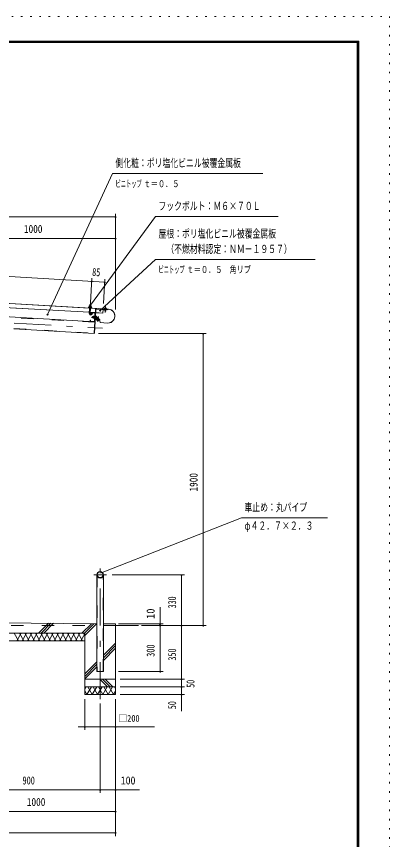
# Model space of a CAD drawing. Units: millimetres, scale not verified. Extents: x -22383 to 22384, y -10500 to 10500.
# Drawn here: x 16310 to 22384, y -2887 to 10500 of the extents above; entities that cross this region are included whole.
import ezdxf
from ezdxf.enums import TextEntityAlignment as Align

# ---------------------------------------------------------------- set-up
doc = ezdxf.new("R2010")
doc.units = ezdxf.units.MM
doc.header["$LTSCALE"] = 50
for name, pattern in [('USER2', [10, 4, -6]), ('USER3', [24, 12, -5, 2, -5]), ('USER4', [3, 0.5, -2.5])]:
    doc.linetypes.add(name, pattern=pattern)
for name, color, linetype, lineweight in [('0-6_2-0BOLD', 7, 'Continuous', 18), ('0-7_2-1HIDDEN', 3, 'USER2', 18), ('0-8_2-2CENTER', 3, 'USER3', 18), ('0-9_2-4THIN', 4, 'Continuous', 18), ('0-A_2-5DIM', 3, 'Continuous', 18), ('0-B_2-6HATCH', 2, 'Continuous', 18), ('0-C_F-F', 5, 'Continuous', 18), ('0-D_F-E_J_ADD', 5, 'USER4', 18)]:
    doc.layers.add(name, color=color, linetype=linetype, lineweight=lineweight)
doc.styles.add('ＭＳ ゴシック', font='')
doc.styles.get('ＭＳ ゴシック').set_extended_font_data('MS Gothic')

msp = doc.modelspace()

# ---------------------------------------------------------------- linework, layer by layer
at = {"layer": '0-6_2-0BOLD'}
for p, q in [((13037.52, 6013.78), (17807.1, 5738.77)), ((13053.67, 6011.6), (17770.84, 5739.61)), ((17496.46, 5687.81), (14842.75, 5840.83)), ((17481.23, 5765.67), (17537.39, 5762.43)), ((17501.93, 5777.15), (17502.67, 5789.94)), ((17518.88, 5789), (17518.14, 5776.21)), ((17583.61, 5532.54), (14738.34, 5696.59)), ((17500.35, 5755.2), (17495.31, 5667.91)), ((17498.95, 5731.03), (17515.8, 5730.06)), ((17512.16, 5666.94), (17517.2, 5754.23)), ((17513.31, 5686.84), (17592.24, 5682.29)), ((17592.24, 5682.28), (17517.36, 5686.6)), ((17520.9, 5678.38), (17519.92, 5661.41)), ((17584.02, 5678.75), (17525.12, 5682.14)), ((17527.89, 5646.51), (17545.3, 5655.27)), ((17572.62, 5342.11), (17595.38, 5736.7)), ((17587.79, 5674.52), (17580.07, 5540.75)), ((17603.36, 5736.25), (17580.91, 5346.88)), ((17590.8, 5657.32), (17598.79, 5656.86)), ((17720.92, 5742.49), (17720.99, 5743.73)), ((17749.21, 5712.32), (17750.41, 5732.77)), ((17751.54, 5747.24), (17752.05, 5755.96)), ((17766.46, 5755.12), (17765.95, 5746.39)), ((17575.85, 5536.98), (17516.94, 5540.38)), ((17553.16, 5599.39), (17554.31, 5619.36)), ((17559.92, 5599.62), (17574.4, 5598.79)), ((17575.48, 5617.52), (17561, 5618.35)), ((17579.65, 5602.87), (17574.94, 5608.15)), ((17575.23, 5613.14), (17579.94, 5607.87)), ((17578.71, 5586.65), (17582.71, 5586.42)), ((17598.68, 5585.5), (17594.68, 5585.73)), ((17599.36, 5597.35), (17611.35, 5596.66)), ((17612.43, 5615.39), (17600.44, 5616.08)), ((17628.35, 5566.01), (17627.86, 5557.29)), ((17630.05, 5600.97), (17628.82, 5579.26)), ((17642.76, 5565.19), (17642.27, 5556.47)), ((17643.8, 5578.4), (17645.03, 5600.12)), ((17572.62, 5342.11), (16268.52, 5417.3)), ((17580.91, 5346.88), (17572.93, 5347.33)), ((17618.91, -155.07), (17618.91, 1419.93)), ((15517.66, 643.98), (17618.91, 622.96)), ((17725.66, 621.89), (17922.28, 619.93)), ((17922.28, 594.93), (18297.28, 594.93)), ((17422.28, 344.93), (16172.29, 344.93)), ((17922.29, -280.07), (17422.28, -280.07)), ((17422.28, -405.07), (17922.29, -405.07))]:
    msp.add_line(p, q, dxfattribs=at)
for points in [[(17536.92, 5754.35), (17537.39, 5762.43), (17527.17, 5775.69), (17492.91, 5777.67), (17481.23, 5765.67), (17480.77, 5757.58)], [(17526.25, 5775.75), (17526.99, 5788.53), (17524.88, 5789.91), (17496.81, 5791.53), (17494.56, 5790.4), (17493.83, 5777.62)], [(17502.42, 5791.21), (17503.64, 5812.26), (17520.48, 5811.29), (17519.27, 5790.24)], [(17520.48, 5811.29), (17517.84, 5814.26), (17506.61, 5814.91), (17503.64, 5812.26)], [(17773.15, 5745.97), (17773.66, 5754.69), (17771.56, 5756.08), (17747.1, 5757.52), (17744.84, 5756.38), (17744.33, 5747.66)], [(17519.92, 5661.41), (17515.92, 5661.64), (17516.9, 5678.61)], [(17545.3, 5655.27), (17537.72, 5670.35), (17520.31, 5661.59)], [(17576.02, 5626.89), (17561.54, 5627.72), (17559.63, 5624.81), (17557.81, 5593.36), (17559.38, 5590.25), (17573.86, 5589.42)], [(17581.06, 5627.33), (17576.07, 5627.62), (17573.82, 5588.68), (17578.81, 5588.4)], [(17578.71, 5586.65), (17581.16, 5629.08), (17585.15, 5628.85)], [(17598.68, 5585.5), (17601.13, 5627.93), (17597.13, 5628.16)], [(17600.98, 5625.45), (17612.97, 5624.75), (17614.54, 5621.65), (17612.72, 5590.2), (17610.81, 5587.29), (17598.82, 5587.98)], [(17720.46, 5734.5), (17717.03, 5675.09), (17600.23, 5681.82)], [(17608.65, 5740.95), (17795.34, 5730.18), (17795.8, 5738.17)], [(17807.13, 5740.02), (17646.14, 5749.3), (17646.07, 5748.05)], [(17765.38, 5731.91), (17764.18, 5711.44), (17761.54, 5709.09), (17751.56, 5709.67), (17749.21, 5712.32), (17764.18, 5711.44)], [(17513.18, 5544.6), (17514.16, 5561.57), (17510.17, 5561.81), (17509.19, 5544.83)], [(17559.3, 5619.07), (17554.31, 5619.36), (17550.35, 5615.83), (17549.63, 5603.35), (17553.16, 5599.39), (17558.14, 5599.11)], [(17598.96, 5572.97), (17665.81, 5569.12), (17666.27, 5577.11), (17599.42, 5580.96)], [(17794.03, 5512.89), (17670.49, 5520.01), (17660.74, 5568.16), (17605.83, 5571.32), (17605.91, 5572.57)], [(17622.76, 5556.31), (17620.65, 5557.7), (17621.15, 5566.42)], [(17622.76, 5556.31), (17647.22, 5554.93), (17649.47, 5556.06), (17649.97, 5564.79)], [(17661.78, 5569.35), (17671.52, 5521.21), (17794.1, 5514.14)], [(17725.66, 1419.93), (17725.66, -155.07), (17618.91, -155.07)], [(17922.28, 619.93), (17922.28, -530.07), (17422.28, -530.07)], [(17422.28, -530.07), (17422.28, 469.93), (16172.29, 469.93), (16172.29, -680.07), (14672.29, -680.07), (14672.29, 469.93), (12922.29, 469.93)]]:
    msp.add_lwpolyline(points, dxfattribs=at)
for points in [[(17774.11, 5741.91), (17742.91, 5743.74), (17743.14, 5747.73), (17774.34, 5745.9)], [(17651.16, 5564.72), (17619.96, 5566.49), (17620.19, 5570.48), (17651.38, 5568.71)], [(17630.05, 5600.97), (17645.03, 5600.12), (17642.68, 5602.76), (17632.69, 5603.32)]]:
    msp.add_lwpolyline(points, close=True, dxfattribs=at)
for radius in [53.38, 47.62]:
    msp.add_circle((17672.28, 1419.93), radius, dxfattribs=at)
for centre, radius, start, end in [((17498.28, 5784.25), 7.19, 52.31554, 112.31554), ((17509.3, 5763.9), 26.87, 69.11256, 104.28848), ((17522.59, 5782.84), 7.19, 61.08405, 121.08405), ((17748.18, 5751.65), 5.79, 48.11542, 86.64685), ((17758.08, 5735.56), 21.27, 66.81824, 106.47868), ((17517.78, 5666.61), 22.5, 176.69928, 296.69928), ((17517.78, 5666.61), 5.62, 176.69928, 296.69928), ((17524.89, 5678.15), 8, 86.70229, 176.70438), ((17524.89, 5678.15), 4, 86.70058, 176.70526), ((17566.71, 5622.72), 7.19, 176.70164, 217.42847), ((17583.79, 5674.76), 4, 356.705, 86.705), ((17583.79, 5674.76), 8, 356.7045, 86.7045), ((17608.36, 5735.95), 13, 86.70334, 176.6996), ((17608.36, 5735.95), 5, 86.70148, 176.6944), ((17769.8, 5750.38), 5.79, 86.65154, 125.19777), ((17800.58, 5626.46), 113.75, 266.70016, 86.70016), ((17800.58, 5626.46), 112.5, 266.70016, 86.7), ((17517.17, 5544.37), 8, 176.7045, 266.70007), ((17517.17, 5544.37), 4, 176.705, 266.70058), ((17565.09, 5594.62), 7.19, 135.97482, 176.70164), ((17584.83, 5607.58), 26.15, 155.67531, 197.72612), ((17576.08, 5540.98), 8, 266.70007, 356.70476), ((17576.08, 5540.98), 4, 266.70058, 356.70526), ((17599.71, 5585.95), 13, 244.08128, 266.70229), ((17599.71, 5585.95), 5, 176.6946, 266.7023), ((17587.52, 5607.43), 26.15, 335.67531, 17.72612), ((17605.64, 5592.29), 7.19, 356.70164, 37.42847), ((17607.26, 5620.39), 7.19, 315.97482, 356.70164), ((17624.51, 5562.02), 5.79, 266.75764, 305.28908), ((17636.2, 5576.86), 21.27, 246.92278, 286.58322), ((17646.13, 5560.79), 5.79, 228.21002, 266.75626)]:
    msp.add_arc(centre, radius, start, end, dxfattribs=at)
at = {"layer": '0-7_2-1HIDDEN'}
for p, q in [((17496.53, 5689.06), (14842.82, 5842.08)), ((17592.31, 5683.54), (17513.38, 5688.09)), ((17717.11, 5676.33), (17600.3, 5683.07)), ((17583.2, 5525.55), (16275.58, 5600.94)), ((16268.92, 5424.29), (17573.03, 5349.09)), ((17624.66, 1419.93), (17624.66, -155.07)), ((17719.91, -155.07), (17719.91, 1419.93)), ((17922.29, 594.93), (12922.29, 594.93))]:
    msp.add_line(p, q, dxfattribs=at)
at = {"layer": '0-8_2-2CENTER'}
for p, q in [((17513.84, 5842.68), (17503.67, 5666.14)), ((17760.79, 5781.76), (17755.09, 5684.42)), ((17524.1, 5654.05), (17550.33, 5667.25)), ((17639.1, 5628), (17633.58, 5530.66)), ((16274.02, 5512.52), (17710.9, 5429.66)), ((17525.03, 5611.03), (17638.59, 5604.48)), ((17672.28, -604.92), (17672.28, 1523.31)), ((17775.66, 1419.93), (17568.91, 1419.93))]:
    msp.add_line(p, q, dxfattribs=at)
msp.add_arc((17517.78, 5666.61), 14.06, 176.70197, 296.69957, dxfattribs=at)
at = {"layer": '0-9_2-4THIN'}
for p, q in [((17505.24, 5813.7), (17503.94, 5791.12)), ((17517.75, 5790.33), (17519.05, 5812.9)), ((17501.87, 5755.11), (17500.47, 5730.95)), ((17514.28, 5730.15), (17515.67, 5754.32)), ((17751.09, 5710.2), (17752.4, 5732.66)), ((17763.39, 5732.03), (17762.07, 5709.56)), ((17558.29, 5601.6), (17550.8, 5602.03)), ((17551.67, 5617.01), (17559.15, 5616.58)), ((17632.16, 5602.85), (17630.82, 5579.15)), ((17641.8, 5578.52), (17643.15, 5602.23))]:
    msp.add_line(p, q, dxfattribs=at)
at = {"layer": '0-A_2-5DIM'}
for p, q in [((17872.29, 7944.93), (16816.63, 5651.61)), ((17872.29, 7944.93), (20322.29, 7944.93)), ((12922.28, 7239.93), (17922.28, 7239.93)), ((17932.28, 7239.93), (17912.28, 7239.93)), ((17922.28, 7289.93), (17922.28, 5731.38)), ((12922.28, 6889.93), (17922.28, 6889.93)), ((17932.28, 6889.93), (17912.28, 6889.93)), ((13153.77, 6444.64), (17746.14, 6179.84)), ((17671.06, 5718.42), (18572.29, 6544.93)), ((18572.29, 6544.93), (21172.29, 6544.93)), ((17513.84, 5842.65), (17536.87, 6241.99)), ((17543.99, 6192.07), (17523.99, 6192.07)), ((17749.02, 6229.76), (17725.99, 5830.42)), ((17756.14, 6179.84), (17736.14, 6179.84)), ((17524.8, 5802.67), (17504.8, 5802.67)), ((16826.63, 5651.61), (16806.63, 5651.61)), ((17681.06, 5718.42), (17661.06, 5718.42)), ((17646.58, 5344.93), (19397.28, 5344.93)), ((19357.28, 5344.93), (19337.28, 5344.93)), ((19347.28, 5344.93), (19347.28, 594.93)), ((17714.18, 1458.77), (17694.18, 1458.77)), ((19047.28, 1419.93), (17869.84, 1419.93)), ((19007.28, 1419.93), (18987.28, 1419.93)), ((18997.28, 1419.93), (18997.28, -800.07)), ((18647.28, -155.07), (18647.28, 889.93)), ((18697.28, 619.93), (17972.28, 619.93)), ((19397.28, 594.93), (18347.28, 594.93)), ((18657.28, 619.93), (18637.28, 619.93)), ((18657.28, 594.93), (18637.28, 594.93)), ((19007.28, 594.93), (18987.28, 594.93)), ((19357.28, 594.93), (19337.28, 594.93)), ((18697.28, -155.07), (17972.28, -155.07)), ((18657.28, -155.07), (18637.28, -155.07)), ((17997.29, -280.07), (19047.28, -280.07)), ((19007.28, -280.07), (18987.28, -280.07)), ((19047.28, -405.07), (17997.29, -405.07)), ((17997.29, -530.07), (19047.28, -530.07)), ((19007.28, -405.07), (18987.28, -405.07)), ((19007.28, -530.07), (18987.28, -530.07)), ((17422.28, -1105.07), (17422.28, -605.07)), ((17922.28, -2830.07), (17922.28, -605.07)), ((17672.28, -673.63), (17672.28, -2130.07)), ((18559.78, -1055.07), (17315.39, -1055.07)), ((17432.28, -1055.07), (17412.28, -1055.07)), ((17932.28, -1055.07), (17912.28, -1055.07)), ((15422.29, -2080.07), (18314.78, -2080.07)), ((17682.28, -2080.07), (17662.28, -2080.07)), ((17932.28, -2080.07), (17912.28, -2080.07)), ((17922.28, -2430.07), (12922.29, -2430.07)), ((17932.28, -2430.07), (17912.28, -2430.07)), ((12922.29, -2780.07), (17922.28, -2780.07)), ((17932.28, -2780.07), (17912.28, -2780.07))]:
    msp.add_line(p, q, dxfattribs=at)
for points in [[(20572.29, 7244.93), (18572.29, 7244.93), (17514.8, 5802.67)], [(17704.18, 1458.77), (19972.29, 2344.93), (21372.29, 2344.93)]]:
    msp.add_lwpolyline(points, dxfattribs=at)
for centre in [(17922.28, 7239.93), (17922.28, 6889.93), (17533.99, 6192.07), (17746.14, 6179.84), (17514.8, 5802.67), (16816.63, 5651.61), (17671.06, 5718.42), (19347.28, 5344.93), (17704.18, 1458.77), (18997.28, 1419.93), (18647.28, 619.93), (18647.28, 594.93), (18997.28, 594.93), (19347.28, 594.93), (18647.28, -155.07), (18997.28, -280.07), (18997.28, -405.07), (18997.28, -530.07), (17422.28, -1055.07), (17922.28, -1055.07), (17672.28, -2080.07), (17922.28, -2080.07), (17922.28, -2430.07), (17922.28, -2780.07)]:
    msp.add_arc(centre, 10, 180, 0, dxfattribs=at)
at = {"layer": '0-B_2-6HATCH'}
for p, q in [((16669.08, 469.93), (16830, 630.85)), ((16872.01, 630.43), (16711.5, 469.93)), ((16914.01, 630.01), (16753.93, 469.93)), ((17376.18, 469.93), (17530.1, 623.85)), ((17418.61, 469.93), (17572.11, 623.43)), ((17614.11, 623.01), (17422.28, 431.18)), ((16273.88, 469.93), (16346.05, 344.93)), ((16317.18, 344.93), (16389.35, 469.93)), ((16360.48, 469.93), (16432.65, 344.93)), ((16403.79, 344.93), (16475.95, 469.93)), ((16447.08, 469.93), (16519.25, 344.93)), ((16490.39, 344.93), (16562.55, 469.93)), ((16533.69, 469.93), (16605.86, 344.93)), ((16576.99, 344.93), (16649.16, 469.93)), ((16692.46, 344.93), (16620.29, 469.93)), ((16735.76, 469.93), (16663.59, 344.93)), ((16706.89, 469.93), (16779.06, 344.93)), ((16750.19, 344.93), (16822.36, 469.93)), ((16793.5, 469.93), (16865.66, 344.93)), ((16836.8, 344.93), (16908.96, 469.93)), ((16880.1, 469.93), (16952.27, 344.93)), ((16923.4, 344.93), (16995.57, 469.93)), ((16966.7, 469.93), (17038.87, 344.93)), ((17010, 344.93), (17082.17, 469.93)), ((17053.3, 469.93), (17125.47, 344.93)), ((17096.6, 344.93), (17168.77, 469.93)), ((17139.91, 469.93), (17212.07, 344.93)), ((17183.21, 344.93), (17255.38, 469.93)), ((17226.51, 469.93), (17298.68, 344.93)), ((17269.81, 344.93), (17341.98, 469.93)), ((17313.11, 469.93), (17385.28, 344.93)), ((17356.41, 344.93), (17422.28, 459.02)), ((17422.28, 430.83), (17399.71, 469.93)), ((17725.66, 112.3), (17922.28, 308.92)), ((17922.28, 266.5), (17725.66, 69.87)), ((17725.66, 27.45), (17922.28, 224.07)), ((17422.28, -191.08), (17618.91, 5.55)), ((17618.91, -36.88), (17422.28, -233.5)), ((17422.28, -275.93), (17618.91, -79.3)), ((17669.08, -280.07), (17794.08, -405.07)), ((17836.5, -405.07), (17711.5, -280.07)), ((17878.93, -405.07), (17753.93, -280.07)), ((17443.01, -405.07), (17422.28, -440.97)), ((17904.89, -405.07), (17922.28, -435.19))]:
    msp.add_line(p, q, dxfattribs=at)
for points in [[(17422.28, -469.16), (17457.45, -530.07), (17529.62, -405.07)], [(17616.22, -405.07), (17544.05, -530.07), (17471.88, -405.07)], [(17558.49, -405.07), (17630.65, -530.07), (17702.82, -405.07)], [(17789.43, -405.07), (17717.26, -530.07), (17645.09, -405.07)], [(17731.69, -405.07), (17803.86, -530.07), (17876.03, -405.07)], [(17922.28, -474.95), (17890.46, -530.07), (17818.29, -405.07)]]:
    msp.add_lwpolyline(points, dxfattribs=at)
at = {"layer": '0-C_F-F'}
for points in [[(21883.7, -10000), (-6816.3, -10000), (-6816.3, 10100), (21883.7, 10100)], [(21881.2, -9997.5), (-6813.8, -9997.5), (-6813.8, 10097.5), (21881.2, 10097.5)], [(21878.7, -9995), (21878.7, 10095), (-6811.3, 10095), (-6811.3, -9995)], [(21876.2, -9992.5), (-6808.8, -9992.5), (-6808.8, 10092.5), (21876.2, 10092.5)], [(21873.7, -9990), (21873.7, 10090), (-6806.3, 10090), (-6806.3, -9990)], [(21871.2, -9987.5), (-6803.8, -9987.5), (-6803.8, 10087.5), (21871.2, 10087.5)], [(21868.7, -9985), (21868.7, 10085), (-6801.3, 10085), (-6801.3, -9985)], [(21866.2, -9982.5), (-6798.8, -9982.5), (-6798.8, 10082.5), (21866.2, 10082.5)], [(21863.7, -9980), (-6796.3, -9980), (-6796.3, 10080), (21863.7, 10080)], [(21861.2, -9977.5), (-6793.8, -9977.5), (-6793.8, 10077.5), (21861.2, 10077.5)], [(21858.7, -9975), (21858.7, 10075), (-6791.3, 10075), (-6791.3, -9975)]]:
    msp.add_lwpolyline(points, close=True, dxfattribs=at)
at = {"layer": '0-D_F-E_J_ADD'}
msp.add_lwpolyline([(22383.7, -10500), (-7316.3, -10500), (-7316.3, 10500), (22383.7, 10500)], close=True, dxfattribs=at)

# ---------------------------------------------------------------- texts
at = {"layer": '0-A_2-5DIM', "color": 7, "style": 'ＭＳ ゴシック'}
for s, height, width, p in [('側化粧：ポリ塩化ビニル被覆金属板', 130.2, 0.7, (17922.29, 8012.69)), ('ビニトップ ', 110.7, 0.55, (17922.29, 7689.92)), ('ｔ＝０．５', 110.7, 0.75, (18381.57, 7689.92)), ('フックボルト：Ｍ６×７０Ｌ', 130.2, 0.7, (18622.29, 7312.69)), ('1000', 130.2, 0.85, (16431.98, 6939.93)), ('屋根：ポリ塩化ビニル被覆金属板', 130.2, 0.7, (18622.29, 6862.69)), ('\u3000（不燃材料認定：ＮＭ－１９５７）', 130.2, 0.7, (18622.29, 6612.69)), ('ビニトップ ', 110.7, 0.55, (18622.29, 6294.93)), ('ｔ＝０．５\u3000角リブ', 110.7, 0.75, (19081.57, 6294.93)), ('車止め：丸パイプ', 130.2, 0.7, (20022.29, 2412.7)), ('φ４２．７×２．３', 130.2, 0.7, (20022.29, 2112.7)), ('□200', 110.7, 0.9, (17972.28, -1005.07)), ('900', 130.2, 0.75, (16409.66, -2030.07)), ('100', 130.2, 0.9, (18007.95, -2030.07)), ('1000', 130.2, 0.85, (16479.48, -2380.07))]:
    msp.add_text(s, height=height, dxfattribs=dict(at, width=width)).set_placement(p, align=Align.BOTTOM_LEFT)
for s, rotation, width, p in [('85', 356.7, 0.65, (17537.17, 6241.97)), ('1900', 90, 0.85, (19297.28, 2773.08)), ('330', 90, 0.7, (18947.28, 872.6)), ('10', 90, 0.95, (18597.28, 701.98)), ('300', 90, 0.75, (18597.28, 85.83)), ('350', 90, 0.7, (18947.28, 24.16)), ('50', 90, 0.7, (19247.28, -419.29)), ('50', 90, 0.7, (18947.28, -766.79))]:
    msp.add_text(s, height=130.2, rotation=rotation, dxfattribs=dict(at, width=width)).set_placement(p, align=Align.BOTTOM_LEFT)

doc.saveas('drawing.dxf')
